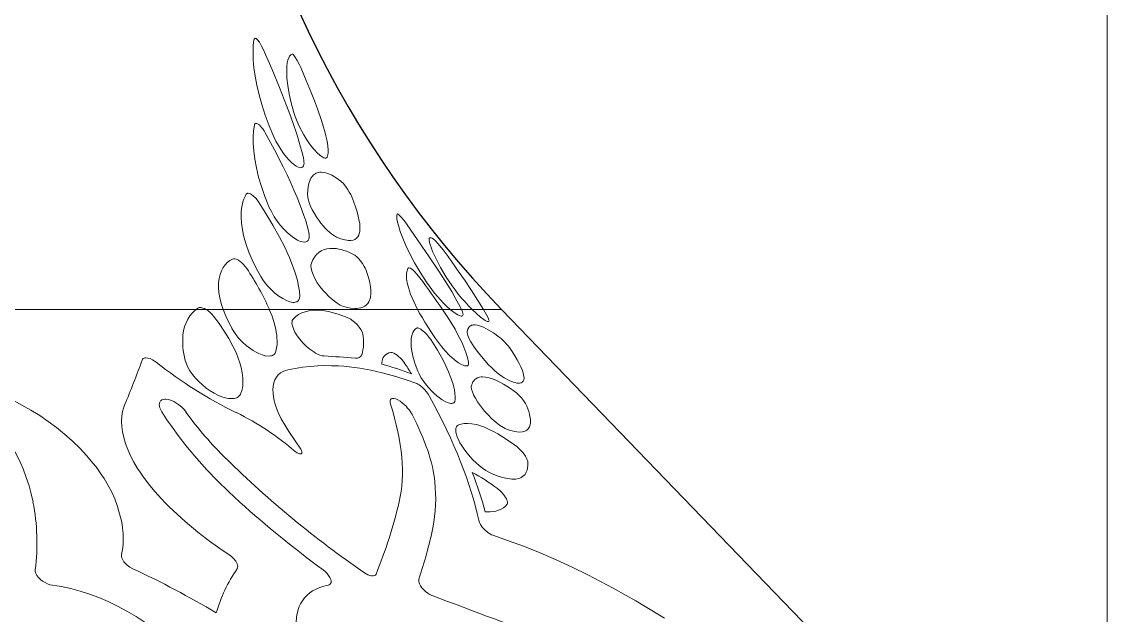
# Model space of a CAD drawing. Extents: x 5 to 409, y 5 to 583.
# Drawn here: x 150.82 to 167.2, y 357.45 to 366.4 of the extents above; entities that cross this region are included whole.
import ezdxf

# ---------------------------------------------------------------- set-up
doc = ezdxf.new("R2010")
doc.units = 0
for name, color, linetype, lineweight in [('DETAIL', 3, 'Continuous', 25), ('DIMENSIONS', 2, 'Continuous', 25), ('OUTLINE', 7, 'Continuous', 70)]:
    doc.layers.add(name, color=color, linetype=linetype, lineweight=lineweight)

msp = doc.modelspace()

# ---------------------------------------------------------------- linework, layer by layer
at = {"layer": 'DETAIL', "lineweight": 13}
msp.add_line((154.956, 362.062), (107.334, 362.062), dxfattribs=at)
at = {"layer": 'DIMENSIONS', "lineweight": 13}
msp.add_line((167.197, 348.157), (167.197, 386.028), dxfattribs=at)
at = {"layer": 'OUTLINE', "lineweight": 13, "ltscale": 0.000829694}
msp.add_line((153.455, 362.062), (153.482, 362.081), dxfattribs=at)
at = {"layer": 'OUTLINE', "lineweight": 13, "ltscale": 0.077623}
msp.add_line((158.061, 362.062), (154.956, 362.062), dxfattribs=at)
at = {"layer": 'OUTLINE', "lineweight": 13, "ltscale": 0.000300746}
msp.add_line((157.456, 362.062), (157.461, 362.051), dxfattribs=at)
at = {"layer": 'OUTLINE', "lineweight": 13, "ltscale": 0.003331}
msp.add_line((157.788, 362.062), (157.853, 361.945), dxfattribs=at)
at = {"layer": 'OUTLINE', "lineweight": 30, "ltscale": 0.217677}
msp.add_line((158.061, 362.062), (164.11, 355.799), dxfattribs=at)
at = {"layer": 'OUTLINE', "lineweight": 13, "ltscale": 0.008134}
msp.add_line((155.034, 359.954), (154.851, 360.223), dxfattribs=at)
at = {"layer": 'OUTLINE', "lineweight": 13}
for points in [[(154.628, 364.661), (154.558, 364.828), (154.497, 364.991), (154.446, 365.149), (154.404, 365.299), (154.37, 365.442), (154.345, 365.576), (154.327, 365.702), (154.316, 365.826), (154.313, 365.938), (154.317, 366.039), (154.321, 366.085), (154.327, 366.127)], [(154.327, 366.127), (154.329, 366.136), (154.333, 366.143), (154.338, 366.147), (154.344, 366.149), (154.351, 366.148), (154.359, 366.144), (154.37, 366.136), (154.381, 366.125), (154.408, 366.091), (154.437, 366.042), (154.465, 365.986)], [(154.465, 365.986), (154.594, 365.69), (154.712, 365.405), (154.819, 365.134), (154.868, 365.005), (154.912, 364.881), (154.977, 364.689), (155.031, 364.509), (155.053, 364.425), (155.072, 364.344)], [(154.927, 365.032), (154.888, 365.178), (154.858, 365.314), (154.838, 365.437), (154.825, 365.548), (154.821, 365.646), (154.821, 365.689), (154.824, 365.729), (154.83, 365.777), (154.839, 365.818), (154.851, 365.852), (154.865, 365.878), (154.881, 365.897), (154.901, 365.91)], [(154.901, 365.91), (154.906, 365.91), (154.911, 365.908), (154.921, 365.9), (154.933, 365.886), (154.955, 365.856), (154.979, 365.815), (155.014, 365.747), (155.032, 365.707)], [(155.032, 365.707), (155.114, 365.514), (155.189, 365.331), (155.24, 365.204), (155.285, 365.084), (155.346, 364.91), (155.372, 364.825), (155.395, 364.746), (155.412, 364.679), (155.426, 364.616), (155.434, 364.568), (155.44, 364.523), (155.444, 364.468), (155.444, 364.419), (155.438, 364.376)], [(155.438, 364.376), (155.432, 364.357), (155.427, 364.351), (155.421, 364.346), (155.413, 364.343), (155.404, 364.342), (155.394, 364.344), (155.383, 364.347), (155.356, 364.36), (155.32, 364.385), (155.279, 364.423), (155.234, 364.472), (155.195, 364.519), (155.156, 364.571), (155.116, 364.631), (155.078, 364.694), (155.042, 364.758), (155.01, 364.822), (154.976, 364.896), (154.948, 364.968), (154.927, 365.032)], [(154.553, 363.609), (154.521, 363.687), (154.491, 363.764), (154.439, 363.914), (154.396, 364.058), (154.363, 364.197), (154.339, 364.327), (154.323, 364.45), (154.316, 364.565), (154.315, 364.664), (154.321, 364.756), (154.333, 364.84)], [(154.333, 364.84), (154.336, 364.849), (154.34, 364.857), (154.347, 364.864), (154.357, 364.866), (154.369, 364.865), (154.38, 364.861), (154.392, 364.854), (154.408, 364.842), (154.425, 364.826), (154.442, 364.806), (154.46, 364.783), (154.479, 364.755), (154.497, 364.725)], [(154.497, 364.725), (154.638, 364.466), (154.767, 364.212), (154.827, 364.089), (154.883, 363.968), (154.934, 363.852), (154.982, 363.74), (155.05, 363.564), (155.08, 363.478), (155.107, 363.395), (155.13, 363.32), (155.149, 363.247)], [(155.072, 364.344), (155.078, 364.314), (155.081, 364.286), (155.082, 364.265), (155.08, 364.246), (155.074, 364.225), (155.064, 364.209), (155.049, 364.199), (155.031, 364.196), (155.01, 364.2), (154.985, 364.209), (154.964, 364.22), (154.942, 364.235), (154.917, 364.254), (154.891, 364.278), (154.853, 364.315), (154.815, 364.359), (154.774, 364.41), (154.735, 364.467), (154.695, 364.531), (154.659, 364.597), (154.628, 364.661)], [(155.135, 363.791), (155.138, 363.866), (155.142, 363.901), (155.148, 363.933), (155.155, 363.962), (155.163, 363.99), (155.173, 364.015), (155.185, 364.038), (155.208, 364.071), (155.221, 364.085), (155.235, 364.097), (155.25, 364.107), (155.266, 364.115), (155.282, 364.122), (155.3, 364.126), (155.319, 364.129), (155.339, 364.13), (155.382, 364.126), (155.409, 364.12), (155.438, 364.11), (155.467, 364.099), (155.499, 364.084), (155.565, 364.045), (155.638, 363.994)], [(155.638, 363.994), (155.653, 363.981), (155.671, 363.963), (155.709, 363.918), (155.739, 363.875), (155.765, 363.831), (155.786, 363.793), (155.801, 363.759)], [(154.43, 362.558), (154.36, 362.684), (154.3, 362.807), (154.249, 362.927), (154.208, 363.043), (154.176, 363.155), (154.153, 363.26), (154.139, 363.36), (154.133, 363.453), (154.135, 363.537), (154.145, 363.614), (154.152, 363.65), (154.161, 363.684), (154.175, 363.726), (154.192, 363.764), (154.211, 363.799)], [(154.211, 363.799), (154.216, 363.805), (154.223, 363.81), (154.23, 363.813), (154.239, 363.814), (154.26, 363.81), (154.273, 363.804), (154.288, 363.796), (154.321, 363.771), (154.359, 363.732), (154.396, 363.684)], [(154.396, 363.684), (154.508, 363.508), (154.612, 363.334), (154.707, 363.163), (154.79, 362.999), (154.827, 362.92), (154.861, 362.843), (154.915, 362.71), (154.938, 362.646), (154.958, 362.584), (154.982, 362.496), (155.001, 362.412), (155.012, 362.335), (155.017, 362.262)], [(155.571, 363.153), (155.539, 363.171), (155.503, 363.196), (155.464, 363.227), (155.433, 363.255), (155.402, 363.287), (155.369, 363.324), (155.336, 363.364), (155.304, 363.406), (155.273, 363.45), (155.238, 363.507), (155.207, 363.564), (155.182, 363.617), (155.156, 363.684), (155.147, 363.716), (155.14, 363.746), (155.137, 363.77), (155.135, 363.791)], [(155.801, 363.759), (155.831, 363.681), (155.858, 363.607), (155.877, 363.549), (155.893, 363.494), (155.911, 363.419), (155.922, 363.351), (155.926, 363.29), (155.925, 363.263), (155.923, 363.238), (155.916, 363.207), (155.907, 363.18), (155.893, 363.156), (155.874, 363.135), (155.85, 363.118), (155.822, 363.107), (155.789, 363.101), (155.751, 363.101), (155.725, 363.104), (155.698, 363.109), (155.638, 363.126), (155.571, 363.153)], [(155.149, 363.247), (155.155, 363.218), (155.159, 363.191), (155.16, 363.168), (155.159, 363.147), (155.153, 363.123), (155.143, 363.103), (155.128, 363.089), (155.11, 363.08), (155.087, 363.077), (155.059, 363.079), (155.028, 363.087), (155.006, 363.096), (154.982, 363.108), (154.93, 363.139), (154.881, 363.175), (154.83, 363.22), (154.779, 363.271), (154.729, 363.327), (154.679, 363.392), (154.633, 363.46), (154.589, 363.536), (154.553, 363.609)], [(156.928, 362.471), (156.833, 362.622), (156.75, 362.765), (156.679, 362.9), (156.619, 363.024), (156.57, 363.137), (156.532, 363.239), (156.505, 363.328), (156.489, 363.398), (156.484, 363.432), (156.482, 363.461), (156.483, 363.482), (156.485, 363.5)], [(156.485, 363.5), (156.486, 363.503), (156.488, 363.505), (156.492, 363.505), (156.501, 363.5), (156.514, 363.489), (156.547, 363.455), (156.591, 363.4), (156.626, 363.352)], [(156.626, 363.352), (156.861, 363.014), (156.968, 362.857), (157.115, 362.637), (157.251, 362.427), (157.31, 362.33), (157.363, 362.239), (157.414, 362.147), (157.456, 362.062)], [(157.227, 362.549), (157.142, 362.696), (157.074, 362.825), (157.022, 362.936), (157.003, 362.984), (156.988, 363.026), (156.974, 363.073), (156.968, 363.108), (156.969, 363.122), (156.971, 363.132), (156.977, 363.14), (156.986, 363.143), (156.998, 363.141), (157.013, 363.135), (157.033, 363.122), (157.057, 363.104)], [(157.057, 363.104), (157.067, 363.094), (157.102, 363.055), (157.179, 362.962), (157.256, 362.859)], [(155.193, 362.759), (155.214, 362.808), (155.24, 362.851), (155.27, 362.888), (155.304, 362.919), (155.342, 362.944), (155.385, 362.963), (155.426, 362.975), (155.471, 362.981), (155.519, 362.982), (155.571, 362.978), (155.606, 362.972), (155.643, 362.963), (155.682, 362.952), (155.723, 362.938), (155.77, 362.92), (155.82, 362.897)], [(155.82, 362.897), (155.848, 362.88), (155.881, 362.852), (155.906, 362.827), (155.931, 362.798), (155.964, 362.754), (155.991, 362.71), (156.003, 362.686), (156.013, 362.664)], [(157.256, 362.859), (157.424, 362.62), (157.501, 362.507), (157.61, 362.346), (157.705, 362.199), (157.788, 362.062)], [(153.862, 362.062), (153.833, 362.15), (153.812, 362.235), (153.799, 362.316), (153.793, 362.392), (153.794, 362.464), (153.802, 362.53), (153.817, 362.59), (153.837, 362.645), (153.863, 362.694), (153.892, 362.733), (153.925, 362.768), (153.962, 362.797), (154.003, 362.821)], [(154.003, 362.821), (154.018, 362.825), (154.037, 362.825), (154.058, 362.819), (154.075, 362.812), (154.094, 362.802), (154.118, 362.785), (154.144, 362.764), (154.17, 362.738), (154.195, 362.71), (154.218, 362.678)], [(155.715, 362.094), (155.675, 362.107), (155.629, 362.128), (155.58, 362.158), (155.539, 362.187), (155.497, 362.221), (155.452, 362.261), (155.409, 362.305), (155.366, 362.353), (155.327, 362.402), (155.282, 362.465), (155.246, 362.527), (155.218, 362.586), (155.199, 362.64), (155.188, 362.687), (155.186, 362.709), (155.186, 362.728), (155.189, 362.745), (155.193, 362.759)], [(156.795, 362.062), (156.736, 362.181), (156.711, 362.238), (156.689, 362.292), (156.671, 362.342), (156.656, 362.39), (156.638, 362.461), (156.628, 362.524), (156.625, 362.58), (156.627, 362.604), (156.63, 362.627), (156.636, 362.646), (156.642, 362.663), (156.65, 362.677), (156.66, 362.689)], [(156.66, 362.689), (156.664, 362.691), (156.67, 362.691), (156.686, 362.686), (156.708, 362.671), (156.727, 362.655), (156.749, 362.634), (156.785, 362.595), (156.829, 362.54)], [(155.017, 362.262), (155.014, 362.233), (155.006, 362.209), (154.993, 362.19), (154.974, 362.177), (154.95, 362.169), (154.932, 362.167), (154.913, 362.168), (154.891, 362.171), (154.867, 362.177), (154.816, 362.196), (154.76, 362.225), (154.703, 362.262), (154.644, 362.308), (154.586, 362.361), (154.543, 362.407), (154.502, 362.455), (154.463, 362.507), (154.43, 362.558)], [(156.013, 362.664), (156.048, 362.558), (156.062, 362.509), (156.073, 362.462), (156.084, 362.402), (156.089, 362.348), (156.09, 362.298), (156.084, 362.247), (156.078, 362.224), (156.071, 362.202), (156.059, 362.176), (156.044, 362.153), (156.025, 362.133), (156, 362.113), (155.971, 362.098), (155.938, 362.086), (155.901, 362.079), (155.874, 362.077), (155.846, 362.076), (155.783, 362.081), (155.715, 362.094)], [(153.291, 361.292), (153.269, 361.394), (153.261, 361.444), (153.256, 361.492), (153.252, 361.555), (153.252, 361.616), (153.256, 361.674), (153.266, 361.74), (153.281, 361.803), (153.302, 361.861), (153.328, 361.915), (153.36, 361.964), (153.389, 362), (153.42, 362.032), (153.455, 362.062)], [(153.482, 362.081), (153.491, 362.086), (153.502, 362.089), (153.527, 362.089), (153.557, 362.082), (153.579, 362.074), (153.602, 362.062)], [(154.558, 362.062), (154.599, 361.96), (154.631, 361.86), (154.655, 361.765), (154.664, 361.718), (154.67, 361.672), (154.674, 361.629), (154.676, 361.587), (154.675, 361.532), (154.669, 361.481), (154.659, 361.431)], [(154.921, 361.921), (154.959, 361.956), (155.001, 361.985), (155.048, 362.009), (155.099, 362.028), (155.154, 362.042), (155.212, 362.049), (155.249, 362.051), (155.288, 362.051), (155.327, 362.049), (155.368, 362.045), (155.452, 362.031), (155.541, 362.008), (155.596, 361.991), (155.651, 361.972), (155.709, 361.949), (155.767, 361.924)], [(157.171, 362.062), (157.271, 361.909), (157.359, 361.762), (157.398, 361.691), (157.434, 361.622), (157.466, 361.556), (157.493, 361.493), (157.524, 361.412), (157.547, 361.336), (157.562, 361.266)], [(157.461, 362.051), (157.471, 362.026), (157.478, 362.005), (157.48, 361.988), (157.478, 361.976), (157.473, 361.966), (157.463, 361.961), (157.452, 361.961), (157.438, 361.964), (157.422, 361.97), (157.403, 361.979), (157.359, 362.006), (157.324, 362.032), (157.287, 362.062)], [(157.853, 361.945), (157.864, 361.922), (157.87, 361.903), (157.872, 361.894), (157.871, 361.887), (157.867, 361.88), (157.859, 361.878), (157.848, 361.88), (157.834, 361.885), (157.816, 361.895), (157.796, 361.908), (157.746, 361.946), (157.684, 361.999), (157.618, 362.062)], [(153.716, 361.962), (153.801, 361.85), (153.879, 361.736), (153.948, 361.623), (154.009, 361.51), (154.036, 361.454), (154.061, 361.399), (154.089, 361.327), (154.113, 361.256), (154.133, 361.186), (154.15, 361.104), (154.159, 361.024), (154.16, 360.986), (154.159, 360.949), (154.157, 360.913), (154.152, 360.879), (154.143, 360.838), (154.131, 360.8)], [(155.386, 361.361), (155.355, 361.365), (155.321, 361.375), (155.285, 361.39), (155.257, 361.405), (155.229, 361.422), (155.171, 361.462), (155.116, 361.508), (155.064, 361.558), (155.017, 361.612), (154.978, 361.665), (154.945, 361.718), (154.921, 361.769), (154.906, 361.813), (154.902, 361.833), (154.9, 361.852), (154.901, 361.875), (154.905, 361.895), (154.914, 361.912), (154.921, 361.921)], [(155.767, 361.924), (155.786, 361.914), (155.805, 361.901), (155.845, 361.87), (155.881, 361.835), (155.913, 361.797), (155.938, 361.76), (155.957, 361.723), (155.963, 361.707), (155.967, 361.691)], [(154.659, 361.431), (154.654, 361.417), (154.648, 361.404), (154.637, 361.39), (154.623, 361.377), (154.606, 361.368), (154.592, 361.363), (154.576, 361.36), (154.54, 361.358), (154.497, 361.364), (154.45, 361.377), (154.399, 361.397), (154.348, 361.423), (154.313, 361.444), (154.278, 361.467), (154.211, 361.519), (154.153, 361.571), (154.1, 361.626), (154.052, 361.685), (154.021, 361.729), (153.995, 361.773)], [(156.798, 361.13), (156.759, 361.237), (156.729, 361.337), (156.717, 361.385), (156.708, 361.431), (156.699, 361.499), (156.696, 361.562), (156.699, 361.619), (156.703, 361.646), (156.709, 361.67), (156.716, 361.693), (156.725, 361.714), (156.74, 361.74), (156.758, 361.762), (156.78, 361.781)], [(156.78, 361.781), (156.787, 361.784), (156.797, 361.784), (156.81, 361.781), (156.824, 361.775), (156.842, 361.765), (156.861, 361.751), (156.9, 361.718), (156.934, 361.683), (156.966, 361.645), (156.993, 361.608)], [(158.102, 361.031), (158.07, 361.051), (158.034, 361.077), (157.994, 361.108), (157.954, 361.143), (157.91, 361.185), (157.866, 361.228), (157.783, 361.32), (157.711, 361.409), (157.649, 361.494), (157.6, 361.574), (157.58, 361.61), (157.564, 361.643), (157.554, 361.671), (157.547, 361.695), (157.543, 361.714), (157.544, 361.73)], [(157.544, 361.73), (157.553, 361.762), (157.566, 361.789), (157.575, 361.8), (157.585, 361.809), (157.596, 361.817), (157.608, 361.823), (157.622, 361.827), (157.636, 361.83), (157.664, 361.831), (157.696, 361.826), (157.731, 361.817), (157.759, 361.807), (157.79, 361.793), (157.861, 361.756), (157.939, 361.707), (158.026, 361.646)], [(156.993, 361.608), (157.045, 361.528), (157.093, 361.448), (157.134, 361.377), (157.173, 361.307), (157.221, 361.212), (157.263, 361.12), (157.298, 361.032), (157.329, 360.937), (157.341, 360.892), (157.35, 360.849), (157.358, 360.794), (157.362, 360.742), (157.36, 360.694)], [(157.562, 361.266), (157.563, 361.251), (157.562, 361.238), (157.557, 361.224), (157.547, 361.214), (157.532, 361.21), (157.518, 361.21), (157.5, 361.214), (157.481, 361.22), (157.459, 361.23), (157.411, 361.259), (157.378, 361.283), (157.346, 361.309), (157.278, 361.369), (157.21, 361.439), (157.157, 361.501), (157.109, 361.563)], [(155.951, 361.376), (155.942, 361.36), (155.93, 361.346), (155.915, 361.336), (155.902, 361.331), (155.887, 361.328), (155.87, 361.326), (155.851, 361.327)], [(156.254, 361.237), (156.255, 361.262), (156.259, 361.284), (156.267, 361.312), (156.277, 361.337), (156.291, 361.359), (156.311, 361.379), (156.334, 361.395), (156.361, 361.407), (156.392, 361.414)], [(156.392, 361.414), (156.411, 361.413), (156.436, 361.404), (156.463, 361.389), (156.485, 361.373), (156.508, 361.354), (156.533, 361.331), (156.556, 361.307), (156.577, 361.282), (156.595, 361.257)], [(158.222, 361.429), (158.262, 361.363), (158.299, 361.301), (158.327, 361.248), (158.351, 361.199), (158.372, 361.15), (158.387, 361.105), (158.394, 361.078), (158.398, 361.053), (158.4, 361.024), (158.396, 360.999), (158.387, 360.979), (158.374, 360.965), (158.356, 360.956), (158.334, 360.951), (158.314, 360.951), (158.291, 360.953), (158.265, 360.959), (158.237, 360.968), (158.174, 360.993), (158.102, 361.031)], [(152.641, 361.297), (152.648, 361.31), (152.658, 361.32), (152.671, 361.327), (152.683, 361.33), (152.696, 361.332), (152.726, 361.329), (152.76, 361.32), (152.795, 361.304), (152.824, 361.287), (152.852, 361.267)], [(154.131, 360.8), (154.122, 360.78), (154.109, 360.763), (154.094, 360.748), (154.081, 360.739), (154.066, 360.731), (154.049, 360.725), (154.03, 360.721), (154.01, 360.718), (153.988, 360.717), (153.942, 360.72), (153.892, 360.73), (153.84, 360.746), (153.783, 360.77), (153.725, 360.8), (153.665, 360.836), (153.607, 360.877), (153.55, 360.924), (153.496, 360.974), (153.446, 361.027), (153.401, 361.082), (153.362, 361.137), (153.331, 361.192), (153.307, 361.243), (153.291, 361.292)], [(154.839, 361.152), (154.948, 361.174), (155.06, 361.191), (155.173, 361.203), (155.287, 361.211), (155.391, 361.215), (155.495, 361.214), (155.601, 361.21), (155.682, 361.205), (155.762, 361.197), (155.926, 361.176), (156.092, 361.146), (156.261, 361.108), (156.432, 361.062), (156.605, 361.008), (156.781, 360.944)], [(154.851, 360.223), (154.79, 360.32), (154.736, 360.415), (154.692, 360.51), (154.673, 360.557), (154.656, 360.603), (154.642, 360.647), (154.631, 360.69), (154.621, 360.746), (154.614, 360.8), (154.613, 360.852), (154.617, 360.905), (154.627, 360.955), (154.644, 361), (154.666, 361.04), (154.694, 361.074), (154.727, 361.104), (154.766, 361.127), (154.801, 361.141), (154.839, 361.152)], [(157.36, 360.694), (157.358, 360.682), (157.354, 360.671), (157.349, 360.662), (157.342, 360.655), (157.333, 360.65), (157.322, 360.647), (157.309, 360.645), (157.295, 360.646), (157.277, 360.649), (157.257, 360.654), (157.213, 360.673), (157.165, 360.701), (157.124, 360.73), (157.084, 360.762), (157.042, 360.799), (157.001, 360.839), (156.962, 360.881), (156.925, 360.924), (156.882, 360.981), (156.845, 361.037), (156.816, 361.09), (156.798, 361.13)], [(157.607, 360.916), (157.621, 360.954), (157.63, 360.971), (157.641, 360.986), (157.657, 361.004), (157.675, 361.018), (157.696, 361.03), (157.713, 361.037), (157.731, 361.042), (157.752, 361.045), (157.774, 361.046), (157.821, 361.043), (157.874, 361.032), (157.926, 361.015), (157.983, 360.992), (158.044, 360.962), (158.092, 360.935), (158.141, 360.905), (158.196, 360.87), (158.253, 360.831)], [(156.781, 360.944), (156.798, 360.937), (156.816, 360.927), (156.839, 360.91), (156.863, 360.891), (156.898, 360.857), (156.931, 360.819), (156.958, 360.782), (156.97, 360.761)], [(158.138, 360.257), (158.114, 360.267), (158.088, 360.281), (158.032, 360.317), (157.973, 360.363), (157.914, 360.415), (157.858, 360.471), (157.806, 360.528), (157.759, 360.587), (157.728, 360.629), (157.699, 360.67), (157.667, 360.724), (157.64, 360.774), (157.621, 360.82), (157.609, 360.858), (157.605, 360.89), (157.605, 360.904), (157.607, 360.916)], [(156.387, 360.634), (156.382, 360.652), (156.38, 360.668), (156.381, 360.687), (156.386, 360.702), (156.396, 360.713), (156.404, 360.718), (156.414, 360.72), (156.425, 360.721), (156.438, 360.72), (156.466, 360.713), (156.498, 360.698), (156.532, 360.677), (156.567, 360.651), (156.594, 360.628), (156.62, 360.602), (156.644, 360.576), (156.666, 360.548), (156.686, 360.52), (156.712, 360.478)], [(158.253, 360.831), (158.288, 360.803), (158.324, 360.768), (158.36, 360.729), (158.391, 360.689), (158.422, 360.643), (158.434, 360.622), (158.443, 360.604)], [(150.827, 360.62), (150.962, 360.544), (151.095, 360.462), (151.224, 360.375), (151.35, 360.281), (151.471, 360.182), (151.587, 360.079), (151.698, 359.971), (151.802, 359.86), (151.898, 359.747), (151.945, 359.688), (151.988, 359.628), (152.029, 359.57), (152.067, 359.512), (152.128, 359.41), (152.181, 359.308), (152.226, 359.206)], [(152.933, 359.206), (152.831, 359.317), (152.736, 359.432), (152.649, 359.548), (152.609, 359.607), (152.571, 359.666), (152.515, 359.761), (152.466, 359.855), (152.424, 359.949), (152.389, 360.042), (152.362, 360.134), (152.344, 360.217), (152.333, 360.298), (152.329, 360.376), (152.333, 360.451), (152.337, 360.487), (152.344, 360.522), (152.357, 360.572), (152.375, 360.62)], [(152.937, 360.518), (152.916, 360.558), (152.908, 360.578), (152.902, 360.597), (152.899, 360.622), (152.9, 360.644), (152.905, 360.664), (152.911, 360.674), (152.918, 360.683), (152.928, 360.691), (152.939, 360.698), (152.964, 360.706), (152.981, 360.708), (153, 360.708), (153.04, 360.702), (153.082, 360.688), (153.116, 360.673), (153.15, 360.654), (153.196, 360.623), (153.239, 360.587), (153.277, 360.547), (153.302, 360.515)], [(158.443, 360.604), (158.471, 360.521), (158.482, 360.483), (158.49, 360.446), (158.496, 360.401), (158.496, 360.359), (158.491, 360.322), (158.481, 360.29), (158.465, 360.264), (158.454, 360.252), (158.442, 360.242), (158.429, 360.233), (158.413, 360.226), (158.397, 360.22), (158.378, 360.216), (158.337, 360.213), (158.29, 360.216), (158.256, 360.222), (158.22, 360.23), (158.18, 360.242), (158.138, 360.257)], [(150.347, 360.518), (150.454, 360.368), (150.553, 360.216), (150.645, 360.064), (150.687, 359.987), (150.727, 359.911), (150.789, 359.784), (150.845, 359.657), (150.893, 359.53), (150.934, 359.405), (150.968, 359.28), (150.994, 359.158)], [(154.114, 359.158), (153.943, 359.316), (153.777, 359.479), (153.618, 359.645), (153.465, 359.815), (153.32, 359.988), (153.251, 360.075), (153.184, 360.163), (153.097, 360.281), (153.015, 360.399), (152.937, 360.518)], [(157.911, 359.587), (157.869, 359.608), (157.824, 359.635), (157.775, 359.668), (157.727, 359.707), (157.678, 359.75), (157.63, 359.796), (157.564, 359.868), (157.505, 359.942), (157.455, 360.016), (157.434, 360.053), (157.415, 360.088), (157.391, 360.143), (157.376, 360.193), (157.372, 360.217), (157.37, 360.238), (157.371, 360.257), (157.374, 360.274), (157.381, 360.292), (157.392, 360.306), (157.407, 360.316)], [(157.407, 360.316), (157.427, 360.325), (157.45, 360.333), (157.474, 360.338), (157.499, 360.342), (157.553, 360.345), (157.612, 360.34), (157.676, 360.327), (157.717, 360.316), (157.76, 360.302), (157.806, 360.285), (157.853, 360.264), (157.95, 360.216), (158.004, 360.186), (158.06, 360.153), (158.174, 360.078), (158.29, 359.994)], [(154.95, 359.919), (154.977, 359.9), (154.996, 359.89), (155.015, 359.884), (155.032, 359.884), (155.039, 359.886), (155.045, 359.89), (155.049, 359.895), (155.051, 359.902), (155.051, 359.918), (155.045, 359.936), (155.034, 359.954)], [(158.29, 359.994), (158.314, 359.974), (158.337, 359.952), (158.363, 359.926), (158.386, 359.899), (158.42, 359.852), (158.434, 359.829), (158.444, 359.807), (158.452, 359.787), (158.455, 359.77)], [(158.455, 359.77), (158.457, 359.739), (158.457, 359.709), (158.453, 359.672), (158.446, 359.639), (158.434, 359.608), (158.425, 359.592), (158.415, 359.576), (158.398, 359.558), (158.379, 359.542), (158.357, 359.529), (158.339, 359.521), (158.32, 359.515), (158.276, 359.506), (158.248, 359.504), (158.217, 359.504), (158.184, 359.507), (158.15, 359.512), (158.076, 359.528), (157.996, 359.553), (157.911, 359.587)], [(158.001, 359.362), (158.039, 359.329), (158.075, 359.292), (158.106, 359.253), (158.122, 359.229), (158.135, 359.205), (158.143, 359.186), (158.149, 359.168), (158.152, 359.151), (158.151, 359.136), (158.146, 359.125)], [(152.226, 359.206), (152.267, 359.094), (152.301, 358.983), (152.327, 358.874), (152.337, 358.82), (152.344, 358.767), (152.353, 358.683), (152.355, 358.601), (152.352, 358.521), (152.344, 358.443), (152.329, 358.368)], [(158.146, 359.125), (158.12, 359.096), (158.089, 359.071), (158.054, 359.05), (158.014, 359.034), (157.976, 359.023), (157.934, 359.015), (157.889, 359.012), (157.853, 359.011), (157.815, 359.013)], [(157.717, 358.884), (157.727, 358.852), (157.746, 358.818), (157.771, 358.782), (157.807, 358.741), (157.848, 358.704), (157.87, 358.688), (157.893, 358.674), (157.911, 358.665), (157.928, 358.658)], [(157.928, 358.658), (158.167, 358.576), (158.406, 358.487), (158.645, 358.391), (158.884, 358.288), (159.124, 358.178), (159.364, 358.061), (159.556, 357.962), (159.747, 357.859), (159.94, 357.752), (160.084, 357.669), (160.228, 357.584), (160.517, 357.406)], [(152.329, 358.368), (152.327, 358.35), (152.329, 358.333), (152.334, 358.316), (152.342, 358.297), (152.352, 358.279), (152.365, 358.26), (152.38, 358.242), (152.416, 358.208), (152.457, 358.177), (152.502, 358.153)], [(154.072, 358.153), (154.079, 358.167), (154.082, 358.186), (154.079, 358.207), (154.073, 358.229), (154.064, 358.248), (154.053, 358.266), (154.025, 358.303), (153.989, 358.337), (153.949, 358.368)], [(151.026, 358.137), (151.025, 358.124), (151.027, 358.111), (151.036, 358.082), (151.052, 358.053), (151.076, 358.022), (151.105, 357.993), (151.138, 357.967), (151.175, 357.944), (151.212, 357.927), (151.25, 357.913), (151.287, 357.906)], [(155.445, 357.906), (155.461, 357.911), (155.474, 357.919), (155.483, 357.931), (155.489, 357.948), (155.49, 357.969), (155.485, 357.993), (155.472, 358.022), (155.453, 358.053), (155.43, 358.082), (155.401, 358.111), (155.369, 358.137)], [(155.996, 358.091), (156.02, 358.076), (156.043, 358.064), (156.073, 358.052), (156.101, 358.046), (156.126, 358.045), (156.145, 358.049), (156.16, 358.059), (156.17, 358.074)], [(156.814, 357.997), (156.812, 357.977), (156.815, 357.954), (156.825, 357.926), (156.84, 357.897), (156.861, 357.867), (156.887, 357.837), (156.916, 357.809), (156.948, 357.785), (156.98, 357.765), (157.012, 357.75)], [(151.287, 357.906), (151.355, 357.897), (151.423, 357.885), (151.493, 357.871), (151.565, 357.855), (151.705, 357.817), (151.847, 357.772), (151.988, 357.718), (152.128, 357.658), (152.267, 357.591), (152.408, 357.515), (152.548, 357.433), (152.684, 357.345)], [(154.962, 357.345), (154.968, 357.421), (154.973, 357.458), (154.981, 357.493), (154.994, 357.539), (155.01, 357.582), (155.03, 357.624), (155.057, 357.67), (155.089, 357.713), (155.126, 357.752), (155.167, 357.788), (155.212, 357.819), (155.264, 357.848), (155.321, 357.872), (155.381, 357.892), (155.445, 357.906)]]:
    msp.add_lwpolyline(points, dxfattribs=at)
at = {"layer": 'OUTLINE', "lineweight": 30}
msp.add_arc((169.569, 373.177), 16, 187.2532, 224.0039, dxfattribs=at)
at = {"layer": 'OUTLINE', "lineweight": 13}
for centre, radius, start, end in [((150.876, 360.422), 4.032, 24.0003, 34.0214), ((144.727, 353.537), 15.083, 34.4152, 36.6455), ((159.542, 364.012), 2.739, 212.3027, 225.3937), ((158.628, 363.596), 2.038, 213.4816, 228.8334), ((153.396, 361.709), 0.409, 38.3289, 59.7255), ((155.739, 362.753), 2, 200.2173, 209.349), ((160.579, 364.107), 4.302, 208.382, 216.2396), ((155.379, 361.561), 0.602, 342.0917, 12.5236), ((157.335, 360.83), 1.07, 34.0484, 49.7254), ((85.346, 237.408), 139.531, 62.01131, 62.60982), ((138.25, 366.568), 15.326, 337.1638, 339.885), ((156.968, 366.459), 6.625, 231.5891, 243.9972), ((154.428, 345.14), 16.249, 84.976, 86.6199), ((155.02, 356.728), 4.675, 68.9171, 74.6992), ((153.946, 359.441), 3.211, 30.9094, 34.4351), ((157.786, 363.767), 5.54, 215.9525, 225.5962), ((152.229, 356.777), 4.156, 49.1097, 63.8021), ((164.681, 370.765), 15.364, 225.4885, 235.58), ((152.114, 357.445), 5.913, 15.3736, 21.4379), ((156.237, 357.029), 2.924, 52.9065, 61.8146), ((154.782, 359.209), 2.286, 348.9073, 6.3671), ((147.854, 358.545), 3.199, 352.6769, 11.0338), ((157.113, 363.24), 5.81, 223.979, 236.9963), ((165.402, 371.76), 16.919, 228.1498, 233.6283), ((149.499, 360.806), 7.208, 337.7244, 346.8248), ((150.206, 360.217), 6.971, 341.4321, 348.0098), ((146.949, 346.173), 13.204, 58.9656, 65.1325), ((156.031, 356.817), 2.371, 145.7196, 163.5911), ((195.843, 459.563), 108.966, 249.12333, 250.17959)]:
    msp.add_arc(centre, radius, start, end, dxfattribs=at)
for centre, major_axis, ratio, start_param, end_param in [((139.467, 369.897), (18.033, -12.71), 0.256879, 0.270065, 0.479822), ((142.723, 368.323), (13.566, -9.676), 0.284437, 0.116868, 0.36108), ((152.845, 362.274), (4.053, -3.453), 0.336756, 0.335342, 0.689465)]:
    msp.add_ellipse(centre, major_axis=major_axis, ratio=ratio, start_param=start_param, end_param=end_param, dxfattribs=at)

doc.saveas('drawing.dxf')
